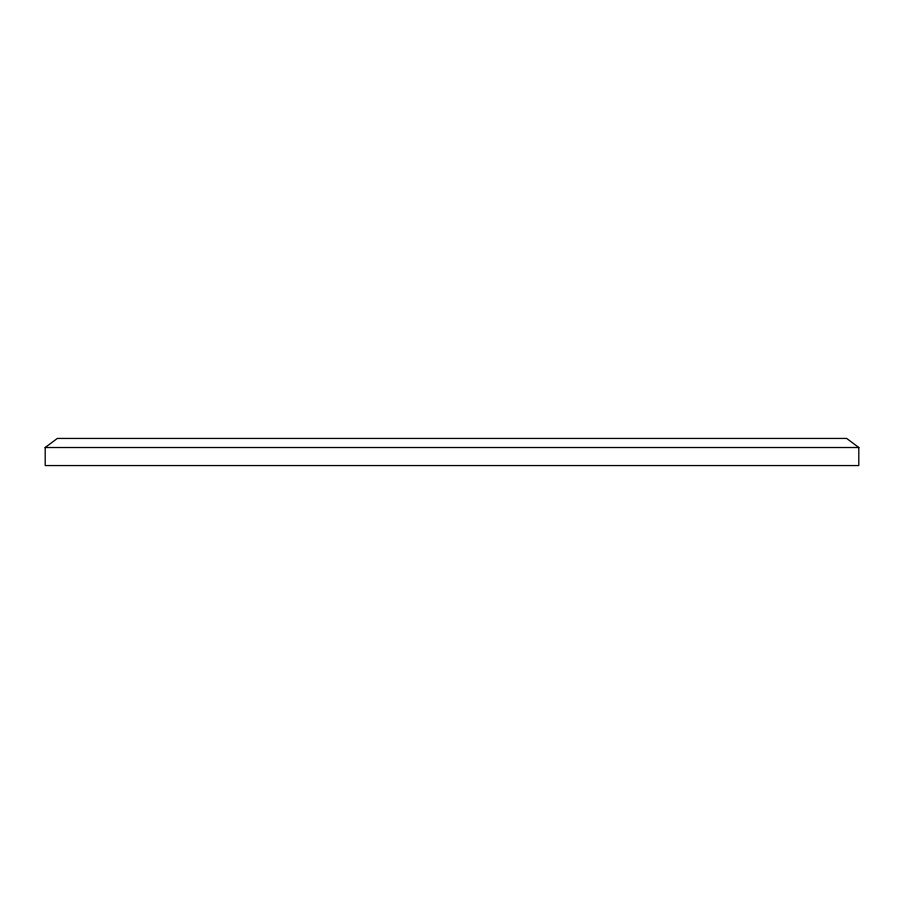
<?xml version="1.0" encoding="UTF-8"?>
<svg xmlns="http://www.w3.org/2000/svg" width="904" height="904" viewBox="0 0 904 904"><rect width="100%" height="100%" fill="white"/><g stroke="black" fill="none" stroke-linecap="round" stroke-linejoin="round"><path stroke-width="1.36" d="M45.2 447.514L57.302 438.44L846.698 438.44L858.8 447.514L858.8 465.56L45.2 465.56L45.2 447.514L858.8 447.514"/></g></svg>
